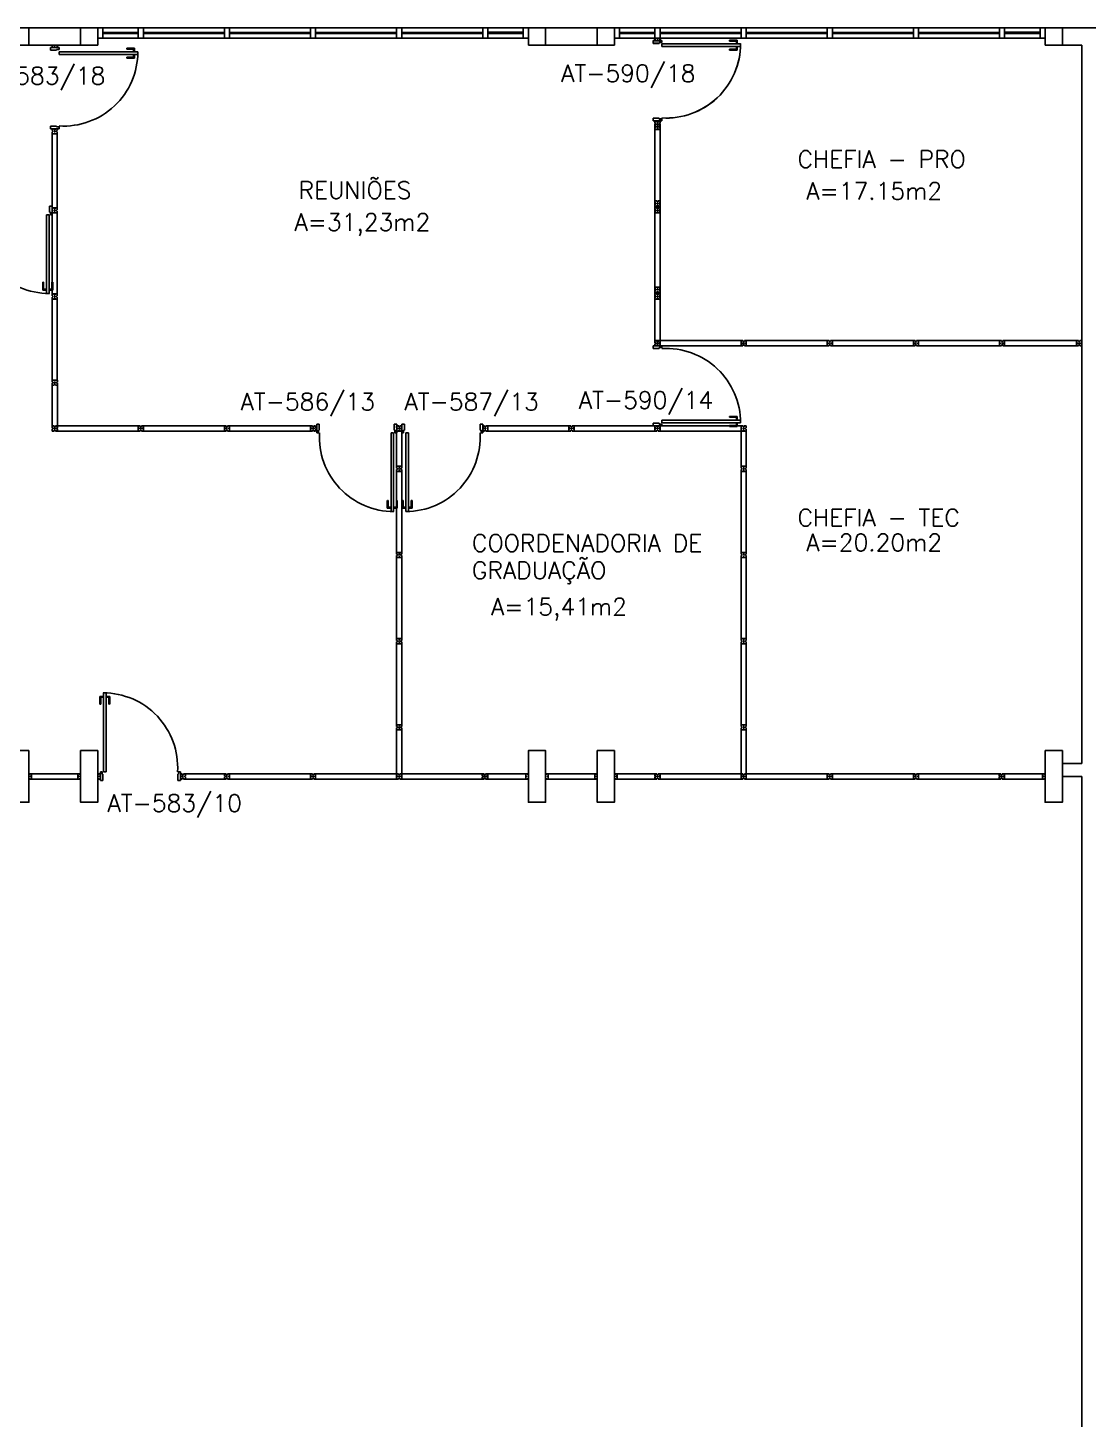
# Model space of a CAD drawing. Extents: x 34 to 586, y 527 to 658.
# Drawn here: x 150.76 to 163.08, y 543.49 to 559.64 of the extents above; entities that cross this region are included whole.
import ezdxf

# ---------------------------------------------------------------- set-up
doc = ezdxf.new("R2010")
doc.units = 0
doc.header["$LTSCALE"] = 0.02
doc.header["$MEASUREMENT"] = 0
doc.layers.get('0').update_dxf_attribs({"linetype": 'CONTINUOUS'})
for name, color, linetype in [('ALV', 2, 'CONTINUOUS'), ('AR-DIV', 2, 'CONTINUOUS'), ('AR-DIV-EST-CRT', 43, 'CONTINUOUS'), ('AR-ESQ-CRT', 2, 'CONTINUOUS'), ('AR-EST-CNC', 3, 'CONTINUOUS'), ('AR-EST-CNC-CRT', 3, 'CONTINUOUS'), ('AR-POR-CRT', 1, 'CONTINUOUS'), ('AR-REV', 2, 'CONTINUOUS'), ('AREA', 2, 'CONTINUOUS'), ('BANCADAS', 2, 'CONTINUOUS'), ('DIV', 2, 'CONTINUOUS'), ('ESQ', 2, 'CONTINUOUS'), ('ESTR', 3, 'CONTINUOUS'), ('TEXTO', 2, 'CONTINUOUS'), ('TEXTO-ENDEREÇO', 2, 'CONTINUOUS')]:
    doc.layers.add(name, color=color, linetype=linetype)
doc.styles.add('UNB-100', font='simplex.shx', dxfattribs={"height": 0.2})
doc.styles.add('UNB-100-1', font='simplex.shx', dxfattribs={"height": 0.2})

# ---------------------------------------------------------------- blocks, each defined once
blk = doc.blocks.new('DIVMT-TTN')
for p, q in [((-0.03, 0.03), (-0.03, 0.006)), ((-0.008, 0.03), (-0.03, 0.03)), ((-0.0185, 0.006), (-0.03, 0.006)), ((-0.0185, -0.006), (-0.0185, 0.006)), ((-0.008, 0.03), (-0.008, 0.02)), ((-0.008, 0.02), (0.008, 0.02)), ((-0.0051, 0), (0.0051, 0)), ((0.0051, 0), (-0.0051, 0)), ((-0.0051, 0), (0.0051, 0)), ((0, -0.0051), (0, 0.0051)), ((0, 0.0051), (0, -0.0051)), ((0.008, 0.03), (0.008, 0.02)), ((0.008, 0.03), (0.03, 0.03)), ((0.0205, 0.006), (0.03, 0.006)), ((0.0205, -0.006), (0.0205, 0.006)), ((0.0205, 0.006), (0.0205, -0.006)), ((0.0205, 0.006), (0.03, 0.006)), ((0.97, 0.03), (0.03, 0.03)), ((0.03, 0.006), (0.03, 0.03)), ((0.03, -0.03), (0.03, 0.03)), ((0.03, -0.005), (0.03, 0.005)), ((0.97, -0.03), (0.97, 0.03)), ((0.97, 0.03), (0.97, 0.009)), ((0.97, 0.009), (0.97, 0.027)), ((0.9795, 0.006), (0.97, 0.006)), ((0.97, -0.005), (0.97, 0.005)), ((0.9795, 0.006), (0.9795, -0.006)), ((1.0051, 0), (0.9949, 0)), ((1, 0.0051), (1, -0.0051)), ((-0.0185, -0.006), (-0.03, -0.006)), ((-0.03, -0.03), (-0.03, -0.006)), ((-0.008, -0.03), (-0.03, -0.03)), ((-0.008, -0.03), (-0.008, -0.02)), ((-0.008, -0.02), (0.008, -0.02)), ((0.008, -0.03), (0.008, -0.02)), ((0.008, -0.03), (0.03, -0.03)), ((0.0205, -0.006), (0.03, -0.006)), ((0.0205, -0.006), (0.03, -0.006)), ((0.03, -0.006), (0.03, -0.03)), ((0.97, -0.03), (0.03, -0.03)), ((0.9795, -0.006), (0.97, -0.006)), ((0.97, -0.009), (0.97, -0.027))]:
    blk.add_line(p, q)
blk = doc.blocks.new('PDV2E-TTN')
at = {"layer": 'DIV', "color": 1}
for p, q in [((0.023, 0.925), (0.063, 0.925)), ((0.023, 0.925), (0.023, 0.835)), ((0.033, 0.835), (0.023, 0.835)), ((0.033, 0.915), (0.063, 0.915)), ((0.033, 0.915), (0.033, 0.835)), ((0.138, 0.925), (0.097, 0.925)), ((0.128, 0.915), (0.097, 0.915)), ((0.128, 0.915), (0.128, 0.835)), ((0.128, 0.835), (0.137, 0.835)), ((0.138, 0.925), (0.138, 0.835))]:
    blk.add_line(p, q, dxfattribs=at)
at = {"layer": 'DIV'}
for p, q in [((0.065, 0.05), (0.065, 0.965)), ((0.095, 0.965), (0.065, 0.965)), ((0.095, 0.05), (0.095, 0.965)), ((0.049, 0.05), (0.029, 0.05)), ((0.029, 0.05), (0.029, 0.035)), ((0.029, 0.035), (0.029, -0.035)), ((0.049, 0.02), (0.049, 0.05)), ((0.049, 0.02), (0.059, 0.02)), ((0.059, -0.05), (0.059, 0.02)), ((0.065, 0.05), (0.095, 0.05)), ((0.928, -0.05), (0.928, 0.02)), ((0.938, 0.02), (0.928, 0.02)), ((0.938, 0.05), (0.958, 0.05)), ((0.938, 0.02), (0.938, 0.05)), ((0.958, 0.05), (0.958, 0.035)), ((0.958, 0.035), (0.958, -0.035)), ((0.029, -0.035), (0.029, -0.05)), ((0.029, -0.05), (0.059, -0.05)), ((0.958, -0.05), (0.928, -0.05)), ((0.958, -0.035), (0.958, -0.05))]:
    blk.add_line(p, q, dxfattribs=at)
at = {"layer": 'DIV', "color": 1}
blk.add_arc((0.062, 0.1), 0.865, 356.6786, 90, dxfattribs=at)
blk = doc.blocks.new('ESQCIR-TTN')
for p, q in [((0, 0), (0, -0.12)), ((0.06, 0), (0, 0)), ((0.06, 0), (0.477, 0)), ((0.06, -0.12), (0.06, 0)), ((0.53, 0), (0.47, 0)), ((0.47, 0), (0.47, -0.12)), ((0.53, 0), (1.472, 0)), ((0.53, -0.12), (0.53, 0)), ((1.53, 0), (1.47, 0)), ((1.47, 0), (1.47, -0.12)), ((1.53, 0), (2.472, 0)), ((1.53, -0.12), (1.53, 0)), ((2.53, 0), (2.47, 0)), ((2.47, 0), (2.47, -0.12)), ((2.53, 0), (3.472, 0)), ((2.53, -0.12), (2.53, 0)), ((3.53, 0), (3.47, 0)), ((3.47, 0), (3.47, -0.12)), ((3.53, 0), (4.472, 0)), ((3.53, -0.12), (3.53, 0)), ((4.53, 0), (4.47, 0)), ((4.47, 0), (4.47, -0.12)), ((4.53, 0), (4.941, 0)), ((4.53, -0.12), (4.53, 0)), ((4.941, 0), (4.941, -0.12)), ((5.001, 0), (4.941, 0)), ((5.001, -0.12), (5.001, 0)), ((0, -0.12), (0.06, -0.12)), ((0.06, -0.054), (0.477, -0.054)), ((0.06, -0.066), (0.477, -0.066)), ((0.06, -0.12), (0.477, -0.12)), ((0.47, -0.12), (0.53, -0.12)), ((0.53, -0.054), (1.472, -0.054)), ((0.53, -0.066), (1.472, -0.066)), ((0.53, -0.12), (1.472, -0.12)), ((1.47, -0.12), (1.53, -0.12)), ((1.53, -0.054), (2.472, -0.054)), ((1.53, -0.066), (2.472, -0.066)), ((1.53, -0.12), (2.472, -0.12)), ((2.47, -0.12), (2.53, -0.12)), ((2.53, -0.054), (3.472, -0.054)), ((2.53, -0.066), (3.472, -0.066)), ((2.53, -0.12), (3.472, -0.12)), ((3.47, -0.12), (3.53, -0.12)), ((3.53, -0.054), (4.472, -0.054)), ((3.53, -0.066), (4.472, -0.066)), ((3.53, -0.12), (4.472, -0.12)), ((4.47, -0.12), (4.53, -0.12)), ((4.53, -0.05), (4.941, -0.05)), ((4.53, -0.066), (4.941, -0.066)), ((4.53, -0.12), (4.941, -0.12)), ((4.941, -0.12), (5.001, -0.12))]:
    blk.add_line(p, q)
blk = doc.blocks.new('PILINT-TTN')
for points in [[(0, -0.197), (0, 0), (0.2, 0), (0.2, -0.2), (0, -0.2)], [(1, 0), (0.8, 0), (0.8, -0.2), (1, -0.2), (1, 0), (1, -0.12)]]:
    blk.add_lwpolyline(points)
for points in [[(0.2, -8.39), (0.2, -8.99), (0, -8.99), (0, -8.39)], [(0.8, -8.39), (0.8, -8.99), (1, -8.99), (1, -8.39)]]:
    blk.add_lwpolyline(points, close=True)
blk = doc.blocks.new('MTT-TTN')
for p, q in [((-0.008, 0.03), (-0.03, 0.03)), ((-0.03, 0.03), (-0.03, 0.006)), ((-0.0185, 0.006), (-0.03, 0.006)), ((-0.0185, -0.006), (-0.0185, 0.006)), ((-0.008, 0.03), (-0.008, 0.02)), ((-0.008, 0.02), (0.008, 0.02)), ((-0.0051, 0), (0.0051, 0)), ((0, -0.0051), (0, 0.0051)), ((0.008, 0.03), (0.03, 0.03)), ((0.008, 0.03), (0.008, 0.02)), ((0.0205, -0.006), (0.0205, 0.006)), ((0.0205, 0.006), (0.03, 0.006)), ((0.03, 0.006), (0.03, 0.03)), ((-0.03, -0.03), (-0.03, -0.006)), ((-0.0185, -0.006), (-0.03, -0.006)), ((-0.008, -0.03), (-0.03, -0.03)), ((-0.008, -0.02), (0.008, -0.02)), ((-0.008, -0.03), (-0.008, -0.02)), ((0.008, -0.03), (0.008, -0.02)), ((0.008, -0.03), (0.03, -0.03)), ((0.0205, -0.006), (0.03, -0.006)), ((0.03, -0.006), (0.03, -0.03))]:
    blk.add_line(p, q)
blk = doc.blocks.new('DIV-TTN')
for p, q in [((-0.0051, 0), (0.0051, 0)), ((0, -0.0051), (0, 0.0051)), ((0.0205, 0.006), (0.03, 0.006)), ((0.0205, -0.006), (0.0205, 0.006)), ((0.03, 0.03), (0.97, 0.03)), ((0.03, 0.03), (0.03, -0.03)), ((0.03, 0.009), (0.03, 0.027)), ((0.03, 0.005), (0.03, -0.005)), ((0.97, 0.03), (0.97, -0.03)), ((0.9795, 0.006), (0.97, 0.006)), ((0.97, 0.005), (0.97, -0.005)), ((0.9795, -0.006), (0.9795, 0.006)), ((1.0051, 0), (0.9949, 0)), ((0.9949, 0), (1.0051, 0)), ((1, -0.0051), (1, 0.0051)), ((0.0205, -0.006), (0.03, -0.006)), ((0.03, -0.03), (0.03, -0.009)), ((0.03, -0.009), (0.03, -0.027)), ((0.03, -0.03), (0.97, -0.03)), ((0.9795, -0.006), (0.97, -0.006))]:
    blk.add_line(p, q)
blk = doc.blocks.new('MTINI-TTN')
for p, q in [((-0.03, 0.008), (-0.03, 0.03)), ((0.03, 0.03), (-0.03, 0.03)), ((-0.03, 0.008), (-0.02, 0.008)), ((-0.009, 0.03), (-0.027, 0.03)), ((-0.02, 0.008), (-0.02, 0)), ((-0.001, 0), (-0.02, 0)), ((-0.006, 0.02), (-0.006, 0.03)), ((-0.006, 0.023), (-0.006, 0.027)), ((-0.006, 0.02), (0.006, 0.02)), ((0.005, 0.03), (-0.005, 0.03)), ((0.005, 0), (-0.005, 0)), ((0.004, 0.02), (-0.004, 0.02)), ((0.02, 0), (-0.001, 0)), ((0, -0.005), (0, 0.005)), ((0.006, 0.02), (0.006, 0.03)), ((0.006, 0.023), (0.006, 0.027)), ((0.009, 0.03), (0.027, 0.03)), ((0.03, 0.008), (0.02, 0.008)), ((0.02, 0), (0.02, 0.008)), ((0.03, 0.008), (0.03, 0.03))]:
    blk.add_line(p, q)
blk = doc.blocks.new('PDV2D-TTN')
at = {"layer": 'DIV'}
for p, q in [((0.03, 0.05), (0.06, 0.05)), ((0.03, 0.035), (0.03, 0.05)), ((0.03, -0.035), (0.03, 0.035)), ((0.06, 0.05), (0.06, -0.02)), ((0.941, 0.05), (0.941, -0.02)), ((0.971, 0.05), (0.941, 0.05)), ((0.971, 0.035), (0.971, 0.05)), ((0.971, -0.035), (0.971, 0.035)), ((0.03, -0.05), (0.03, -0.035)), ((0.05, -0.05), (0.03, -0.05)), ((0.05, -0.02), (0.06, -0.02)), ((0.05, -0.02), (0.05, -0.05)), ((0.079, -0.05), (0.109, -0.05)), ((0.079, -0.05), (0.079, -0.965)), ((0.109, -0.05), (0.109, -0.965)), ((0.951, -0.02), (0.941, -0.02)), ((0.951, -0.02), (0.951, -0.05)), ((0.951, -0.05), (0.971, -0.05)), ((0.971, -0.05), (0.971, -0.035)), ((0.109, -0.965), (0.079, -0.965))]:
    blk.add_line(p, q, dxfattribs=at)
at = {"layer": 'DIV', "color": 1}
for p, q in [((0.036, -0.925), (0.036, -0.835)), ((0.046, -0.835), (0.036, -0.835)), ((0.036, -0.915), (0.079, -0.915)), ((0.036, -0.925), (0.079, -0.925)), ((0.046, -0.915), (0.046, -0.835)), ((0.141, -0.915), (0.109, -0.915)), ((0.151, -0.925), (0.109, -0.925)), ((0.141, -0.915), (0.141, -0.835)), ((0.141, -0.835), (0.151, -0.835)), ((0.151, -0.925), (0.151, -0.835))]:
    blk.add_line(p, q, dxfattribs=at)
blk.add_arc((0.076, -0.1), 0.865, 270.2128, 3.3212, dxfattribs=at)

msp = doc.modelspace()

# ---------------------------------------------------------------- linework, layer by layer
at = {"layer": 'ALV'}
for p, q in [((150.776, 559.643), (151.378, 559.643)), ((156.776, 559.643), (157.378, 559.643)), ((150.776, 559.443), (151.378, 559.443)), ((156.776, 559.443), (157.378, 559.443))]:
    msp.add_line(p, q, dxfattribs=at)
at = {"layer": 'AR-DIV'}
for p, q in [((158.046, 556.612), (158.046, 556.634)), ((158.046, 556.634), (158.07, 556.634)), ((158.046, 556.612), (158.056, 556.612)), ((158.046, 556.596), (158.046, 556.574)), ((158.046, 556.596), (158.056, 556.596)), ((158.106, 556.574), (158.046, 556.574)), ((158.07, 556.574), (158.046, 556.574)), ((158.046, 556.012), (158.046, 556.574)), ((158.056, 556.612), (158.056, 556.596)), ((158.07, 556.623), (158.07, 556.634)), ((158.082, 556.623), (158.07, 556.623)), ((158.07, 556.584), (158.07, 556.574)), ((158.07, 556.584), (158.082, 556.584)), ((158.082, 556.584), (158.07, 556.584)), ((158.07, 556.584), (158.07, 556.574)), ((158.071, 556.604), (158.081, 556.604)), ((158.081, 556.604), (158.071, 556.604)), ((158.081, 556.574), (158.071, 556.574)), ((158.076, 556.61), (158.076, 556.599)), ((158.076, 556.599), (158.076, 556.61)), ((158.076, 556.61), (158.076, 556.599)), ((158.106, 556.634), (158.082, 556.634)), ((158.082, 556.623), (158.082, 556.634)), ((158.082, 556.584), (158.082, 556.574)), ((158.082, 556.584), (158.082, 556.574)), ((158.082, 556.574), (158.106, 556.574)), ((158.096, 556.612), (158.096, 556.596)), ((158.106, 556.612), (158.096, 556.612)), ((158.106, 556.596), (158.096, 556.596)), ((158.106, 556.612), (158.106, 556.634)), ((158.106, 556.596), (158.106, 556.574)), ((158.106, 556.012), (158.106, 556.574)), ((162.071, 555.982), (162.081, 555.982)), ((162.076, 555.987), (162.076, 555.976)), ((162.097, 555.988), (162.106, 555.988)), ((162.097, 555.988), (162.097, 555.976)), ((162.097, 555.976), (162.106, 555.976)), ((162.106, 556.012), (162.106, 555.991)), ((162.106, 555.952), (162.106, 556.012)), ((162.106, 556.012), (162.942, 556.012)), ((162.106, 555.991), (162.106, 556.009)), ((162.106, 555.977), (162.106, 555.987)), ((162.106, 555.973), (162.106, 555.955)), ((162.106, 555.952), (162.942, 555.952)), ((162.942, 555.952), (162.942, 556.012)), ((162.964, 556.012), (162.942, 556.012)), ((162.942, 555.988), (162.942, 556.012)), ((162.952, 555.988), (162.942, 555.988)), ((162.952, 555.988), (162.942, 555.988)), ((162.942, 555.977), (162.942, 555.987)), ((162.952, 555.976), (162.942, 555.976)), ((162.952, 555.976), (162.942, 555.976)), ((162.942, 555.976), (162.942, 555.952)), ((162.964, 555.952), (162.942, 555.952)), ((162.952, 555.988), (162.952, 555.976)), ((162.952, 555.976), (162.952, 555.988)), ((162.964, 556.012), (162.964, 556.002)), ((162.98, 556.002), (162.964, 556.002)), ((162.98, 555.962), (162.964, 555.962)), ((162.964, 555.952), (162.964, 555.962)), ((162.977, 555.982), (162.967, 555.982)), ((162.967, 555.982), (162.977, 555.982)), ((162.977, 555.982), (162.967, 555.982)), ((162.972, 555.987), (162.972, 555.976)), ((162.972, 555.976), (162.972, 555.987)), ((162.98, 556.012), (163.002, 556.012)), ((162.98, 556.012), (162.98, 556.002)), ((162.98, 555.952), (162.98, 555.962)), ((162.98, 555.952), (163.002, 555.952)), ((162.991, 555.976), (162.991, 555.988)), ((162.991, 555.988), (163.002, 555.988)), ((162.991, 555.976), (163.002, 555.976)), ((163.002, 556.012), (163.002, 555.988)), ((163.002, 555.952), (163.002, 555.976)), ((159.046, 555.001), (159.046, 555.023)), ((159.046, 555.023), (159.07, 555.023)), ((159.046, 555.001), (159.056, 555.001)), ((159.046, 554.985), (159.046, 554.963)), ((159.046, 554.985), (159.056, 554.985)), ((159.046, 554.554), (159.046, 554.963)), ((159.046, 554.963), (159.106, 554.963)), ((159.07, 554.963), (159.046, 554.963)), ((159.056, 555.001), (159.056, 554.985)), ((159.07, 555.012), (159.07, 555.023)), ((159.07, 555.012), (159.082, 555.012)), ((159.07, 554.973), (159.07, 554.963)), ((159.082, 554.973), (159.07, 554.973)), ((159.07, 554.973), (159.07, 554.963)), ((159.07, 554.973), (159.082, 554.973)), ((159.081, 554.993), (159.071, 554.993)), ((159.071, 554.993), (159.081, 554.993)), ((159.071, 554.963), (159.081, 554.963)), ((159.076, 554.998), (159.076, 554.988)), ((159.076, 554.988), (159.076, 554.998)), ((159.076, 554.998), (159.076, 554.988)), ((159.106, 555.023), (159.082, 555.023)), ((159.082, 555.012), (159.082, 555.023)), ((159.082, 554.973), (159.082, 554.963)), ((159.082, 554.973), (159.082, 554.963)), ((159.082, 554.963), (159.106, 554.963)), ((159.096, 555.001), (159.096, 554.985)), ((159.106, 555.001), (159.096, 555.001)), ((159.106, 554.985), (159.096, 554.985)), ((159.106, 555.001), (159.106, 555.023)), ((159.106, 554.985), (159.106, 554.963)), ((159.106, 554.554), (159.106, 554.963)), ((159.046, 554.554), (159.106, 554.554)), ((159.067, 554.554), (159.049, 554.554)), ((159.07, 554.545), (159.07, 554.554)), ((159.082, 554.545), (159.07, 554.545)), ((159.071, 554.554), (159.081, 554.554)), ((159.081, 554.524), (159.071, 554.524)), ((159.076, 554.519), (159.076, 554.529)), ((159.082, 554.545), (159.082, 554.554)), ((159.106, 554.554), (159.085, 554.554)), ((159.085, 554.554), (159.103, 554.554)), ((159.046, 551.532), (159.046, 551.554)), ((159.046, 551.554), (159.07, 551.554)), ((159.07, 551.543), (159.07, 551.554)), ((159.07, 551.543), (159.082, 551.543)), ((159.106, 551.554), (159.082, 551.554)), ((159.082, 551.543), (159.082, 551.554)), ((159.106, 551.532), (159.106, 551.554)), ((159.046, 551.532), (159.056, 551.532)), ((159.046, 551.516), (159.046, 551.494)), ((159.046, 551.516), (159.056, 551.516)), ((159.046, 550.983), (159.046, 551.494)), ((159.046, 551.494), (159.106, 551.494)), ((159.07, 551.494), (159.046, 551.494)), ((159.056, 551.532), (159.056, 551.516)), ((159.07, 551.504), (159.07, 551.494)), ((159.082, 551.504), (159.07, 551.504)), ((159.07, 551.504), (159.07, 551.494)), ((159.07, 551.504), (159.082, 551.504)), ((159.081, 551.524), (159.071, 551.524)), ((159.071, 551.524), (159.081, 551.524)), ((159.071, 551.494), (159.081, 551.494)), ((159.076, 551.529), (159.076, 551.519)), ((159.076, 551.519), (159.076, 551.529)), ((159.076, 551.529), (159.076, 551.519)), ((159.082, 551.504), (159.082, 551.494)), ((159.082, 551.504), (159.082, 551.494)), ((159.082, 551.494), (159.106, 551.494)), ((159.096, 551.532), (159.096, 551.516)), ((159.106, 551.532), (159.096, 551.532)), ((159.106, 551.516), (159.096, 551.516)), ((159.106, 551.516), (159.106, 551.494)), ((159.106, 550.983), (159.106, 551.494)), ((157.571, 550.953), (157.581, 550.953)), ((157.576, 550.954), (157.576, 550.973)), ((157.584, 550.973), (157.576, 550.973)), ((157.576, 550.948), (157.576, 550.958)), ((157.576, 550.933), (157.576, 550.954)), ((157.576, 550.933), (157.584, 550.933)), ((157.584, 550.983), (157.584, 550.973)), ((157.584, 550.983), (157.606, 550.983)), ((157.584, 550.923), (157.584, 550.933)), ((157.584, 550.923), (157.606, 550.923)), ((157.597, 550.959), (157.597, 550.947)), ((157.597, 550.959), (157.606, 550.959)), ((157.597, 550.949), (157.597, 550.957)), ((157.597, 550.947), (157.606, 550.947)), ((157.599, 550.959), (157.603, 550.959)), ((157.599, 550.947), (157.603, 550.947)), ((157.606, 550.923), (157.606, 550.983)), ((158.047, 550.983), (157.606, 550.983)), ((157.606, 550.962), (157.606, 550.98)), ((157.606, 550.948), (157.606, 550.958)), ((157.606, 550.944), (157.606, 550.926)), ((158.047, 550.923), (157.606, 550.923)), ((158.047, 550.983), (158.047, 550.962)), ((158.047, 550.923), (158.047, 550.983)), ((158.047, 550.962), (158.047, 550.98)), ((158.057, 550.959), (158.047, 550.959)), ((158.047, 550.948), (158.047, 550.958)), ((158.057, 550.947), (158.047, 550.947)), ((158.047, 550.944), (158.047, 550.926)), ((158.057, 550.959), (158.057, 550.947)), ((158.068, 550.953), (158.085, 550.953)), ((158.076, 550.959), (158.076, 550.947)), ((162.084, 550.953), (162.067, 550.953)), ((162.076, 550.947), (162.076, 550.959)), ((162.095, 550.959), (162.105, 550.959)), ((162.095, 550.947), (162.095, 550.959)), ((162.095, 550.947), (162.105, 550.947)), ((162.105, 550.983), (162.105, 550.923)), ((162.105, 550.983), (162.546, 550.983)), ((162.105, 550.962), (162.105, 550.98)), ((162.105, 550.958), (162.105, 550.948)), ((162.105, 550.923), (162.105, 550.944)), ((162.105, 550.944), (162.105, 550.926)), ((162.105, 550.923), (162.546, 550.923)), ((162.568, 550.983), (162.546, 550.983)), ((162.546, 550.983), (162.546, 550.923)), ((162.546, 550.962), (162.546, 550.98)), ((162.556, 550.959), (162.546, 550.959)), ((162.546, 550.958), (162.546, 550.948)), ((162.556, 550.947), (162.546, 550.947)), ((162.546, 550.944), (162.546, 550.926)), ((162.568, 550.923), (162.546, 550.923)), ((162.554, 550.959), (162.549, 550.959)), ((162.554, 550.947), (162.549, 550.947)), ((162.556, 550.947), (162.556, 550.959)), ((162.556, 550.957), (162.556, 550.949)), ((162.568, 550.983), (162.568, 550.973)), ((162.576, 550.973), (162.568, 550.973)), ((162.568, 550.923), (162.568, 550.933)), ((162.568, 550.933), (162.576, 550.933)), ((162.581, 550.953), (162.571, 550.953)), ((162.576, 550.973), (162.576, 550.952)), ((162.576, 550.958), (162.576, 550.948)), ((162.576, 550.952), (162.576, 550.933))]:
    msp.add_line(p, q, dxfattribs=at)
at = {"layer": 'AR-DIV-EST-CRT'}
for p, q in [((158.046, 559.515), (158.056, 559.515)), ((158.046, 559.515), (158.046, 559.493)), ((158.046, 559.493), (158.106, 559.493)), ((158.067, 559.493), (158.049, 559.493)), ((158.056, 559.523), (158.077, 559.523)), ((158.056, 559.523), (158.056, 559.515)), ((158.082, 559.503), (158.07, 559.503)), ((158.07, 559.503), (158.07, 559.493)), ((158.07, 559.501), (158.07, 559.496)), ((158.071, 559.523), (158.081, 559.523)), ((158.071, 559.493), (158.081, 559.493)), ((158.072, 559.503), (158.08, 559.503)), ((158.076, 559.528), (158.076, 559.518)), ((158.077, 559.523), (158.096, 559.523)), ((158.082, 559.503), (158.082, 559.493)), ((158.082, 559.501), (158.082, 559.496)), ((158.085, 559.493), (158.103, 559.493)), ((158.096, 559.515), (158.096, 559.523)), ((158.106, 559.515), (158.096, 559.515)), ((158.106, 559.515), (158.106, 559.493))]:
    msp.add_line(p, q, dxfattribs=at)
at = {"layer": 'AR-EST-CNC'}
for points in [[(156.576, 559.443), (156.776, 559.443), (156.776, 559.643), (156.576, 559.643)], [(157.376, 559.443), (157.576, 559.443), (157.576, 559.643), (157.376, 559.643)], [(162.576, 559.443), (162.776, 559.443), (162.776, 559.643), (162.576, 559.643)], [(162.576, 559.443), (162.776, 559.443), (162.776, 559.643), (162.576, 559.643)], [(156.576, 551.253), (156.776, 551.253), (156.776, 550.653), (156.576, 550.653)], [(157.376, 551.253), (157.576, 551.253), (157.576, 550.653), (157.376, 550.653)], [(162.576, 551.253), (162.776, 551.253), (162.776, 550.653), (162.576, 550.653)], [(162.576, 551.253), (162.776, 551.253), (162.776, 550.653), (162.576, 550.653)]]:
    msp.add_lwpolyline(points, close=True, dxfattribs=at)
at = {"layer": 'AR-EST-CNC-CRT'}
msp.add_lwpolyline([(162.576, 551.253), (162.776, 551.253), (162.776, 550.653), (162.576, 550.653)], close=True, dxfattribs=at)
at = {"layer": 'AR-REV'}
for p, q in [((162.776, 559.643), (163.378, 559.643)), ((162.776, 559.643), (163.378, 559.643)), ((162.776, 559.443), (163.001, 559.443)), ((163.001, 559.443), (163.001, 551.103)), ((162.776, 551.103), (163.001, 551.103)), ((162.776, 550.953), (163.001, 550.953)), ((163.001, 550.953), (163.001, 541.453))]:
    msp.add_line(p, q, dxfattribs=at)
at = {"layer": 'BANCADAS'}
for p, q in [((151.047, 555.494), (151.047, 555.023)), ((151.107, 555.023), (151.107, 555.494))]:
    msp.add_line(p, q, dxfattribs=at)
at = {"layer": 'DIV'}
for p, q in [((151.046, 558.45), (151.046, 558.472)), ((151.046, 558.472), (151.07, 558.472)), ((151.046, 558.45), (151.056, 558.45)), ((151.046, 558.434), (151.046, 558.412)), ((151.046, 558.434), (151.056, 558.434)), ((151.046, 557.554), (151.046, 558.412)), ((151.07, 558.412), (151.046, 558.412)), ((151.046, 558.412), (151.106, 558.412)), ((151.056, 558.45), (151.056, 558.434)), ((151.07, 558.46), (151.07, 558.472)), ((151.07, 558.46), (151.082, 558.46)), ((151.07, 558.421), (151.082, 558.421)), ((151.07, 558.421), (151.07, 558.412)), ((151.082, 558.421), (151.07, 558.421)), ((151.07, 558.421), (151.07, 558.412)), ((151.071, 558.442), (151.081, 558.442)), ((151.081, 558.442), (151.071, 558.442)), ((151.071, 558.412), (151.081, 558.412)), ((151.076, 558.447), (151.076, 558.437)), ((151.076, 558.437), (151.076, 558.447)), ((151.076, 558.447), (151.076, 558.437)), ((151.082, 558.46), (151.082, 558.472)), ((151.106, 558.472), (151.082, 558.472)), ((151.082, 558.421), (151.082, 558.412)), ((151.082, 558.421), (151.082, 558.412)), ((151.082, 558.412), (151.106, 558.412)), ((151.106, 558.45), (151.096, 558.45)), ((151.096, 558.45), (151.096, 558.434)), ((151.106, 558.434), (151.096, 558.434)), ((151.106, 558.45), (151.106, 558.472)), ((151.106, 558.434), (151.106, 558.412)), ((151.106, 557.554), (151.106, 558.412)), ((151.046, 557.554), (151.106, 557.554)), ((151.067, 557.554), (151.049, 557.554)), ((151.07, 557.545), (151.07, 557.554)), ((151.082, 557.545), (151.07, 557.545)), ((151.071, 557.554), (151.081, 557.554)), ((151.081, 557.524), (151.071, 557.524)), ((151.076, 557.519), (151.076, 557.529)), ((151.082, 557.545), (151.082, 557.554)), ((151.085, 557.554), (151.103, 557.554)), ((151.106, 557.554), (151.085, 557.554)), ((158.046, 556.554), (158.07, 556.554)), ((158.046, 556.532), (158.046, 556.554)), ((158.07, 556.543), (158.07, 556.554)), ((158.082, 556.543), (158.082, 556.554)), ((158.106, 556.554), (158.082, 556.554)), ((158.106, 556.532), (158.106, 556.554)), ((158.046, 556.532), (158.056, 556.532)), ((158.046, 556.516), (158.056, 556.516)), ((158.046, 556.516), (158.046, 556.494)), ((158.046, 556.012), (158.046, 556.494)), ((158.07, 556.494), (158.046, 556.494)), ((158.106, 556.494), (158.046, 556.494)), ((158.056, 556.532), (158.056, 556.516)), ((158.082, 556.543), (158.07, 556.543)), ((158.07, 556.504), (158.07, 556.494)), ((158.082, 556.504), (158.07, 556.504)), ((158.07, 556.504), (158.082, 556.504)), ((158.07, 556.504), (158.07, 556.494)), ((158.081, 556.524), (158.071, 556.524)), ((158.071, 556.524), (158.081, 556.524)), ((158.081, 556.494), (158.071, 556.494)), ((158.076, 556.529), (158.076, 556.519)), ((158.076, 556.519), (158.076, 556.529)), ((158.076, 556.529), (158.076, 556.519)), ((158.082, 556.504), (158.082, 556.494)), ((158.082, 556.504), (158.082, 556.494)), ((158.082, 556.494), (158.106, 556.494)), ((158.106, 556.532), (158.096, 556.532)), ((158.096, 556.532), (158.096, 556.516)), ((158.106, 556.516), (158.096, 556.516)), ((158.106, 556.516), (158.106, 556.494)), ((158.106, 556.012), (158.106, 556.494)), ((158.046, 556.012), (158.07, 556.012)), ((158.046, 555.99), (158.046, 556.012)), ((158.106, 556.012), (158.046, 556.012)), ((158.046, 556.012), (158.067, 556.012)), ((158.046, 555.99), (158.056, 555.99)), ((158.046, 555.974), (158.056, 555.974)), ((158.046, 555.974), (158.046, 555.952)), ((158.07, 555.952), (158.046, 555.952)), ((158.106, 555.952), (158.046, 555.952)), ((158.067, 556.012), (158.049, 556.012)), ((158.056, 555.99), (158.056, 555.974)), ((158.07, 556), (158.07, 556.012)), ((158.07, 556.002), (158.07, 556.012)), ((158.07, 556.002), (158.082, 556.002)), ((158.082, 556), (158.07, 556)), ((158.07, 555.961), (158.07, 555.952)), ((158.082, 555.961), (158.07, 555.961)), ((158.07, 555.961), (158.082, 555.961)), ((158.07, 555.961), (158.07, 555.952)), ((158.081, 556.012), (158.071, 556.012)), ((158.081, 555.982), (158.071, 555.982)), ((158.071, 555.982), (158.081, 555.982)), ((158.071, 555.982), (158.081, 555.982)), ((158.081, 555.952), (158.071, 555.952)), ((158.076, 555.987), (158.076, 555.976)), ((158.076, 555.976), (158.076, 555.987)), ((158.076, 555.987), (158.076, 555.976)), ((158.076, 555.976), (158.076, 555.987)), ((158.082, 556), (158.082, 556.012)), ((158.106, 556.012), (158.082, 556.012)), ((158.082, 556.002), (158.082, 556.012)), ((158.082, 555.961), (158.082, 555.952)), ((158.082, 555.961), (158.082, 555.952)), ((158.082, 555.952), (158.106, 555.952)), ((158.085, 556.012), (158.103, 556.012)), ((158.106, 555.99), (158.096, 555.99)), ((158.096, 555.99), (158.096, 555.974)), ((158.106, 555.974), (158.096, 555.974)), ((158.106, 555.99), (158.106, 556.012)), ((158.106, 555.974), (158.106, 555.952)), ((151.047, 555.554), (151.107, 555.554)), ((151.068, 555.554), (151.05, 555.554)), ((151.071, 555.545), (151.071, 555.554)), ((151.083, 555.545), (151.071, 555.545)), ((151.072, 555.554), (151.082, 555.554)), ((151.082, 555.524), (151.072, 555.524)), ((151.077, 555.519), (151.077, 555.529)), ((151.083, 555.545), (151.083, 555.554)), ((151.086, 555.554), (151.104, 555.554)), ((151.107, 555.554), (151.086, 555.554)), ((155.046, 555.001), (155.046, 555.023)), ((155.046, 555.023), (155.07, 555.023)), ((155.046, 555.001), (155.056, 555.001)), ((155.046, 554.985), (155.056, 554.985)), ((155.046, 554.985), (155.046, 554.963)), ((155.046, 554.554), (155.046, 554.963)), ((155.07, 554.963), (155.046, 554.963)), ((155.046, 554.963), (155.106, 554.963)), ((155.056, 555.001), (155.056, 554.985)), ((155.07, 555.012), (155.07, 555.023)), ((155.07, 555.012), (155.082, 555.012)), ((155.07, 554.973), (155.082, 554.973)), ((155.07, 554.973), (155.07, 554.963)), ((155.082, 554.973), (155.07, 554.973)), ((155.07, 554.973), (155.07, 554.963)), ((155.071, 554.993), (155.081, 554.993)), ((155.081, 554.993), (155.071, 554.993)), ((155.071, 554.963), (155.081, 554.963)), ((155.076, 554.998), (155.076, 554.988)), ((155.076, 554.988), (155.076, 554.998)), ((155.076, 554.998), (155.076, 554.988)), ((155.082, 555.012), (155.082, 555.023)), ((155.106, 555.023), (155.082, 555.023)), ((155.082, 554.973), (155.082, 554.963)), ((155.082, 554.973), (155.082, 554.963)), ((155.082, 554.963), (155.106, 554.963)), ((155.106, 555.001), (155.096, 555.001)), ((155.096, 555.001), (155.096, 554.985)), ((155.106, 554.985), (155.096, 554.985)), ((155.106, 555.001), (155.106, 555.023)), ((155.106, 554.985), (155.106, 554.963)), ((155.106, 554.554), (155.106, 554.963)), ((158.106, 555.023), (158.046, 555.023)), ((158.046, 555.023), (158.067, 555.023)), ((158.067, 555.023), (158.049, 555.023)), ((158.07, 555.014), (158.07, 555.023)), ((158.07, 555.014), (158.082, 555.014)), ((158.081, 555.023), (158.071, 555.023)), ((158.071, 554.993), (158.081, 554.993)), ((158.076, 554.988), (158.076, 554.998)), ((158.082, 555.014), (158.082, 555.023)), ((158.085, 555.023), (158.103, 555.023)), ((159.046, 555.023), (159.07, 555.023)), ((159.046, 555.001), (159.046, 555.023)), ((159.046, 555.001), (159.056, 555.001)), ((159.046, 554.985), (159.056, 554.985)), ((159.046, 554.985), (159.046, 554.963)), ((159.07, 554.963), (159.046, 554.963)), ((159.046, 554.963), (159.106, 554.963)), ((159.046, 554.554), (159.046, 554.963)), ((159.056, 555.001), (159.056, 554.985)), ((159.07, 555.012), (159.07, 555.023)), ((159.07, 555.012), (159.082, 555.012)), ((159.07, 554.973), (159.082, 554.973)), ((159.07, 554.973), (159.07, 554.963)), ((159.082, 554.973), (159.07, 554.973)), ((159.07, 554.973), (159.07, 554.963)), ((159.071, 554.993), (159.081, 554.993)), ((159.081, 554.993), (159.071, 554.993)), ((159.071, 554.963), (159.081, 554.963)), ((159.076, 554.998), (159.076, 554.988)), ((159.076, 554.988), (159.076, 554.998)), ((159.076, 554.998), (159.076, 554.988)), ((159.082, 555.012), (159.082, 555.023)), ((159.106, 555.023), (159.082, 555.023)), ((159.082, 554.973), (159.082, 554.963)), ((159.082, 554.973), (159.082, 554.963)), ((159.082, 554.963), (159.106, 554.963)), ((159.106, 555.001), (159.096, 555.001)), ((159.096, 555.001), (159.096, 554.985)), ((159.106, 554.985), (159.096, 554.985)), ((159.106, 555.001), (159.106, 555.023)), ((159.106, 554.985), (159.106, 554.963)), ((159.106, 554.554), (159.106, 554.963)), ((155.046, 554.554), (155.106, 554.554)), ((155.067, 554.554), (155.049, 554.554)), ((155.07, 554.545), (155.07, 554.554)), ((155.082, 554.545), (155.07, 554.545)), ((155.071, 554.554), (155.081, 554.554)), ((155.081, 554.524), (155.071, 554.524)), ((155.076, 554.519), (155.076, 554.529)), ((155.082, 554.545), (155.082, 554.554)), ((155.085, 554.554), (155.103, 554.554)), ((155.106, 554.554), (155.085, 554.554)), ((159.046, 554.554), (159.106, 554.554)), ((159.067, 554.554), (159.049, 554.554)), ((159.07, 554.545), (159.07, 554.554)), ((159.082, 554.545), (159.07, 554.545)), ((159.071, 554.554), (159.081, 554.554)), ((159.081, 554.524), (159.071, 554.524)), ((159.076, 554.519), (159.076, 554.529)), ((159.082, 554.545), (159.082, 554.554)), ((159.085, 554.554), (159.103, 554.554)), ((159.106, 554.554), (159.085, 554.554)), ((155.046, 551.532), (155.046, 551.554)), ((155.046, 551.554), (155.07, 551.554)), ((155.07, 551.543), (155.07, 551.554)), ((155.07, 551.543), (155.082, 551.543)), ((155.082, 551.543), (155.082, 551.554)), ((155.106, 551.554), (155.082, 551.554)), ((155.106, 551.532), (155.106, 551.554)), ((159.046, 551.554), (159.07, 551.554)), ((159.046, 551.532), (159.046, 551.554)), ((159.07, 551.543), (159.07, 551.554)), ((159.07, 551.543), (159.082, 551.543)), ((159.082, 551.543), (159.082, 551.554)), ((159.106, 551.554), (159.082, 551.554)), ((159.106, 551.532), (159.106, 551.554)), ((155.046, 551.532), (155.056, 551.532)), ((155.046, 551.516), (155.056, 551.516)), ((155.046, 551.516), (155.046, 551.494)), ((155.07, 551.494), (155.046, 551.494)), ((155.046, 551.494), (155.106, 551.494)), ((155.046, 550.983), (155.046, 551.494)), ((155.056, 551.532), (155.056, 551.516)), ((155.07, 551.504), (155.082, 551.504)), ((155.07, 551.504), (155.07, 551.494)), ((155.082, 551.504), (155.07, 551.504)), ((155.07, 551.504), (155.07, 551.494)), ((155.071, 551.524), (155.081, 551.524)), ((155.081, 551.524), (155.071, 551.524)), ((155.071, 551.494), (155.081, 551.494)), ((155.076, 551.529), (155.076, 551.519)), ((155.076, 551.519), (155.076, 551.529)), ((155.076, 551.529), (155.076, 551.519)), ((155.082, 551.504), (155.082, 551.494)), ((155.082, 551.504), (155.082, 551.494)), ((155.082, 551.494), (155.106, 551.494)), ((155.106, 551.532), (155.096, 551.532)), ((155.096, 551.532), (155.096, 551.516)), ((155.106, 551.516), (155.096, 551.516)), ((155.106, 551.516), (155.106, 551.494)), ((155.106, 550.983), (155.106, 551.494)), ((159.046, 551.532), (159.056, 551.532)), ((159.046, 551.516), (159.056, 551.516)), ((159.046, 551.516), (159.046, 551.494)), ((159.07, 551.494), (159.046, 551.494)), ((159.046, 551.494), (159.106, 551.494)), ((159.046, 550.983), (159.046, 551.494)), ((159.056, 551.532), (159.056, 551.516)), ((159.07, 551.504), (159.082, 551.504)), ((159.07, 551.504), (159.07, 551.494)), ((159.082, 551.504), (159.07, 551.504)), ((159.07, 551.504), (159.07, 551.494)), ((159.071, 551.524), (159.081, 551.524)), ((159.081, 551.524), (159.071, 551.524)), ((159.071, 551.494), (159.081, 551.494)), ((159.076, 551.529), (159.076, 551.519)), ((159.076, 551.519), (159.076, 551.529)), ((159.076, 551.529), (159.076, 551.519)), ((159.082, 551.504), (159.082, 551.494)), ((159.082, 551.504), (159.082, 551.494)), ((159.082, 551.494), (159.106, 551.494)), ((159.106, 551.532), (159.096, 551.532)), ((159.096, 551.532), (159.096, 551.516)), ((159.106, 551.516), (159.096, 551.516)), ((159.106, 551.516), (159.106, 551.494)), ((159.106, 550.983), (159.106, 551.494)), ((150.771, 550.953), (150.781, 550.953)), ((150.784, 550.973), (150.776, 550.973)), ((150.776, 550.954), (150.776, 550.973)), ((150.776, 550.948), (150.776, 550.958)), ((150.776, 550.933), (150.776, 550.954)), ((150.776, 550.933), (150.784, 550.933)), ((150.784, 550.983), (150.806, 550.983)), ((150.784, 550.983), (150.784, 550.973)), ((150.784, 550.923), (150.784, 550.933)), ((150.784, 550.923), (150.806, 550.923)), ((150.797, 550.959), (150.806, 550.959)), ((150.797, 550.959), (150.797, 550.947)), ((150.797, 550.949), (150.797, 550.957)), ((150.797, 550.947), (150.806, 550.947)), ((150.799, 550.959), (150.803, 550.959)), ((150.799, 550.947), (150.803, 550.947)), ((150.806, 550.923), (150.806, 550.983)), ((151.346, 550.983), (150.806, 550.983)), ((150.806, 550.962), (150.806, 550.98)), ((150.806, 550.948), (150.806, 550.958)), ((150.806, 550.944), (150.806, 550.926)), ((151.346, 550.923), (150.806, 550.923)), ((151.368, 550.983), (151.346, 550.983)), ((151.346, 550.923), (151.346, 550.983)), ((151.346, 550.962), (151.346, 550.98)), ((151.356, 550.959), (151.346, 550.959)), ((151.346, 550.948), (151.346, 550.958)), ((151.356, 550.947), (151.346, 550.947)), ((151.346, 550.944), (151.346, 550.926)), ((151.368, 550.923), (151.346, 550.923)), ((151.354, 550.959), (151.349, 550.959)), ((151.354, 550.947), (151.349, 550.947)), ((151.356, 550.959), (151.356, 550.947)), ((151.356, 550.949), (151.356, 550.957)), ((151.368, 550.983), (151.368, 550.973)), ((151.368, 550.973), (151.376, 550.973)), ((151.368, 550.923), (151.368, 550.933)), ((151.376, 550.933), (151.368, 550.933)), ((151.381, 550.953), (151.371, 550.953)), ((151.376, 550.954), (151.376, 550.973)), ((151.376, 550.948), (151.376, 550.958)), ((151.376, 550.933), (151.376, 550.954)), ((151.571, 550.953), (151.581, 550.953)), ((151.584, 550.973), (151.576, 550.973)), ((151.576, 550.954), (151.576, 550.973)), ((151.576, 550.948), (151.576, 550.958)), ((151.576, 550.933), (151.576, 550.954)), ((151.576, 550.933), (151.584, 550.933)), ((151.584, 550.983), (151.606, 550.983)), ((151.584, 550.983), (151.584, 550.973)), ((151.584, 550.923), (151.584, 550.933)), ((151.584, 550.923), (151.606, 550.923)), ((151.597, 550.959), (151.606, 550.959)), ((151.597, 550.959), (151.597, 550.947)), ((151.597, 550.949), (151.597, 550.957)), ((151.597, 550.947), (151.606, 550.947)), ((151.599, 550.959), (151.603, 550.959)), ((151.599, 550.947), (151.603, 550.947)), ((151.606, 550.923), (151.606, 550.983)), ((151.606, 550.962), (151.606, 550.98)), ((151.606, 550.948), (151.606, 550.958)), ((151.606, 550.944), (151.606, 550.926)), ((153.046, 550.983), (152.587, 550.983)), ((153.046, 550.923), (152.587, 550.923)), ((156.084, 550.953), (156.067, 550.953)), ((156.076, 550.947), (156.076, 550.959)), ((156.095, 550.947), (156.095, 550.959)), ((156.095, 550.959), (156.105, 550.959)), ((156.095, 550.947), (156.105, 550.947)), ((156.105, 550.983), (156.105, 550.923)), ((156.105, 550.983), (156.546, 550.983)), ((156.105, 550.962), (156.105, 550.98)), ((156.105, 550.958), (156.105, 550.948)), ((156.105, 550.944), (156.105, 550.926)), ((156.105, 550.923), (156.105, 550.944)), ((156.105, 550.923), (156.546, 550.923)), ((156.546, 550.983), (156.546, 550.923)), ((156.568, 550.983), (156.546, 550.983)), ((156.546, 550.962), (156.546, 550.98)), ((156.556, 550.959), (156.546, 550.959)), ((156.546, 550.958), (156.546, 550.948)), ((156.556, 550.947), (156.546, 550.947)), ((156.546, 550.944), (156.546, 550.926)), ((156.568, 550.923), (156.546, 550.923)), ((156.554, 550.959), (156.549, 550.959)), ((156.554, 550.947), (156.549, 550.947)), ((156.556, 550.947), (156.556, 550.959)), ((156.556, 550.957), (156.556, 550.949)), ((156.568, 550.983), (156.568, 550.973)), ((156.576, 550.973), (156.568, 550.973)), ((156.568, 550.933), (156.576, 550.933)), ((156.568, 550.923), (156.568, 550.933)), ((156.581, 550.953), (156.571, 550.953)), ((156.576, 550.973), (156.576, 550.952)), ((156.576, 550.958), (156.576, 550.948)), ((156.576, 550.952), (156.576, 550.933)), ((156.771, 550.953), (156.781, 550.953)), ((156.784, 550.973), (156.776, 550.973)), ((156.776, 550.954), (156.776, 550.973)), ((156.776, 550.948), (156.776, 550.958)), ((156.776, 550.933), (156.776, 550.954)), ((156.776, 550.933), (156.784, 550.933)), ((156.784, 550.983), (156.806, 550.983)), ((156.784, 550.983), (156.784, 550.973)), ((156.784, 550.923), (156.784, 550.933)), ((156.784, 550.923), (156.806, 550.923)), ((156.797, 550.959), (156.806, 550.959)), ((156.797, 550.959), (156.797, 550.947)), ((156.797, 550.949), (156.797, 550.957)), ((156.797, 550.947), (156.806, 550.947)), ((156.799, 550.959), (156.803, 550.959)), ((156.799, 550.947), (156.803, 550.947)), ((156.806, 550.923), (156.806, 550.983)), ((157.346, 550.983), (156.806, 550.983)), ((156.806, 550.962), (156.806, 550.98)), ((156.806, 550.948), (156.806, 550.958)), ((156.806, 550.944), (156.806, 550.926)), ((157.346, 550.923), (156.806, 550.923)), ((157.368, 550.983), (157.346, 550.983)), ((157.346, 550.923), (157.346, 550.983)), ((157.346, 550.962), (157.346, 550.98)), ((157.356, 550.959), (157.346, 550.959)), ((157.346, 550.948), (157.346, 550.958)), ((157.356, 550.947), (157.346, 550.947)), ((157.346, 550.944), (157.346, 550.926)), ((157.368, 550.923), (157.346, 550.923)), ((157.354, 550.959), (157.349, 550.959)), ((157.354, 550.947), (157.349, 550.947)), ((157.356, 550.959), (157.356, 550.947)), ((157.356, 550.949), (157.356, 550.957)), ((157.368, 550.983), (157.368, 550.973)), ((157.368, 550.973), (157.376, 550.973)), ((157.368, 550.923), (157.368, 550.933)), ((157.376, 550.933), (157.368, 550.933)), ((157.381, 550.953), (157.371, 550.953)), ((157.376, 550.954), (157.376, 550.973)), ((157.376, 550.948), (157.376, 550.958)), ((157.376, 550.933), (157.376, 550.954)), ((157.571, 550.953), (157.581, 550.953)), ((157.584, 550.973), (157.576, 550.973)), ((157.576, 550.954), (157.576, 550.973)), ((157.576, 550.948), (157.576, 550.958)), ((157.576, 550.933), (157.576, 550.954)), ((157.576, 550.933), (157.584, 550.933)), ((157.584, 550.983), (157.606, 550.983)), ((157.584, 550.983), (157.584, 550.973)), ((157.584, 550.923), (157.584, 550.933)), ((157.584, 550.923), (157.606, 550.923)), ((157.597, 550.959), (157.606, 550.959)), ((157.597, 550.959), (157.597, 550.947)), ((157.597, 550.949), (157.597, 550.957)), ((157.597, 550.947), (157.606, 550.947)), ((157.599, 550.959), (157.603, 550.959)), ((157.599, 550.947), (157.603, 550.947)), ((158.047, 550.983), (157.606, 550.983)), ((157.606, 550.923), (157.606, 550.983)), ((157.606, 550.962), (157.606, 550.98)), ((157.606, 550.948), (157.606, 550.958)), ((157.606, 550.944), (157.606, 550.926)), ((158.047, 550.923), (157.606, 550.923)), ((158.047, 550.923), (158.047, 550.983)), ((158.047, 550.983), (158.047, 550.962)), ((158.047, 550.962), (158.047, 550.98)), ((158.057, 550.959), (158.047, 550.959)), ((158.047, 550.948), (158.047, 550.958)), ((158.057, 550.947), (158.047, 550.947)), ((158.047, 550.944), (158.047, 550.926)), ((158.057, 550.959), (158.057, 550.947)), ((158.068, 550.953), (158.085, 550.953)), ((158.076, 550.959), (158.076, 550.947))]:
    msp.add_line(p, q, dxfattribs=at)

# ---------------------------------------------------------------- block references
at = {"layer": 'AR-DIV', "xscale": -1}
for p, rotation in [((158.076, 558.494), 89.99999996022684), ((158.076, 557.604), 89.99999996022684), ((162.076, 555.982), 359.9999999602301)]:
    msp.add_blockref('DIVMT-TTN', p, dxfattribs=dict(at, rotation=rotation))
at = {"layer": 'AR-DIV'}
for name, p, rotation in [('DIVMT-TTN', (158.076, 555.982), 359.9999999602301), ('DIVMT-TTN', (159.076, 555.982), 359.9999999602301), ('DIVMT-TTN', (160.076, 555.982), 359.9999999602301), ('MTT-TTN', (161.076, 555.982), 359.9999999602301), ('DIVMT-TTN', (157.076, 554.993), 359.9999999602301), ('DIVMT-TTN', (158.076, 554.993), 359.9999999602301), ('DIVMT-TTN', (159.076, 554.524), 269.9999999602269), ('DIVMT-TTN', (159.076, 553.524), 269.9999999602269), ('DIVMT-TTN', (159.076, 552.524), 269.9999999602269), ('DIVMT-TTN', (158.076, 550.953), 359.9999999602301), ('DIVMT-TTN', (159.076, 550.953), 359.9999999602301), ('DIVMT-TTN', (160.076, 550.953), 359.9999999602301), ('DIVMT-TTN', (161.076, 550.953), 359.9999999602301), ('MTT-TTN', (162.071, 550.953), 359.9999999602269)]:
    msp.add_blockref(name, p, dxfattribs=dict(at, rotation=rotation))
at = {"layer": 'AR-ESQ-CRT', "rotation": 359.9999999999935}
msp.add_blockref('ESQCIR-TTN', (157.576, 559.643), dxfattribs=at)
at = {"layer": 'AR-POR-CRT', "rotation": 269.9999999602269}
msp.add_blockref('PDV2E-TTN', (158.076, 559.522), dxfattribs=at)
at = {"layer": 'AR-POR-CRT', "xscale": -1, "rotation": 269.9999999602269}
msp.add_blockref('PDV2E-TTN', (158.076, 554.994), dxfattribs=at)
at = {"layer": 'DIV'}
for name, p, rotation in [('PDV2E-TTN', (158.076, 559.523), 269.9999999999998), ('MTINI-TTN', (151.077, 559.443), 179.9999999999999), ('PDV2E-TTN', (151.076, 557.524), 179.9999999999999), ('DIVMT-TTN', (151.076, 557.524), 269.9999999999998), ('DIVMT-TTN', (151.076, 556.524), 269.9999999999998), ('DIVMT-TTN', (158.076, 555.982), 359.9999999999999), ('MTT-TTN', (151.077, 554.993), 359.9999999999999), ('DIV-TTN', (151.076, 554.993), 359.9999999999999), ('DIVMT-TTN', (152.076, 554.993), 359.9999999999999), ('DIVMT-TTN', (153.076, 554.993), 359.9999999999999), ('MTT-TTN', (153.076, 554.993), 359.9999999999999), ('MTT-TTN', (154.076, 554.993), 359.9999999999999), ('PDV2E-TTN', (155.076, 554.993), 179.9999999999999), ('PDV2D-TTN', (155.076, 554.993), 359.9999999999999), ('DIVMT-TTN', (156.076, 554.993), 359.9999999999999), ('DIVMT-TTN', (157.076, 554.993), 359.9999999999999), ('DIVMT-TTN', (158.076, 554.993), 359.9999999999999), ('DIVMT-TTN', (155.076, 554.524), 269.9999999999998), ('DIVMT-TTN', (159.076, 554.524), 269.9999999999998), ('DIVMT-TTN', (155.076, 553.524), 269.9999999999998), ('DIVMT-TTN', (159.076, 553.524), 269.9999999999998), ('DIVMT-TTN', (155.076, 552.524), 269.9999999999998), ('DIVMT-TTN', (159.076, 552.524), 269.9999999999998), ('PDV2E-TTN', (151.577, 550.958), 359.9999999999999), ('MTT-TTN', (152.565, 550.953), 359.9999999999999), ('DIVMT-TTN', (153.076, 550.953), 359.9999999999999), ('DIVMT-TTN', (154.076, 550.953), 359.9999999999999), ('DIVMT-TTN', (155.076, 550.953), 359.9999999999999), ('MTT-TTN', (156.071, 550.953), 359.9999999999999), ('DIVMT-TTN', (158.076, 550.953), 359.9999999999999)]:
    msp.add_blockref(name, p, dxfattribs=dict(at, rotation=rotation))
at = {"layer": 'DIV', "xscale": -1}
for name, p, rotation in [('PDV2D-TTN', (151.077, 559.443), 89.99999999999977), ('DIVMT-TTN', (158.076, 558.524), 89.99999999999977), ('DIVMT-TTN', (158.076, 557.524), 89.99999999999977), ('PDV2E-TTN', (158.076, 554.994), 269.9999999999998)]:
    msp.add_blockref(name, p, dxfattribs=dict(at, rotation=rotation))
at = {"layer": 'DIV'}
msp.add_blockref('MTT-TTN', (151.077, 555.524), dxfattribs=at)
at = {"layer": 'ESQ', "rotation": 359.9999999999999}
msp.add_blockref('ESQCIR-TTN', (151.576, 559.643), dxfattribs=at)
at = {"layer": 'ESTR', "rotation": 359.9999999999999}
for p in [(150.576, 559.643), (156.576, 559.643)]:
    msp.add_blockref('PILINT-TTN', p, dxfattribs=at)

# ---------------------------------------------------------------- texts
at = {"layer": 'AREA', "style": 'UNB-100'}
for s, p in [('A=17.15m2', (159.803, 557.649)), ('A=31,23m2', (153.86, 557.288)), ('A=20.20m2', (159.803, 553.569)), ('A=15,41m2', (156.143, 552.824))]:
    msp.add_text(s, height=0.2, rotation=360, dxfattribs=at).set_placement(p)
at = {"layer": 'TEXTO', "style": 'UNB-100'}
for s, p in [('CHEFIA - PRO', (159.701, 558.018)), ('REUNIÕES', (153.908, 557.659)), ('CHEFIA - TEC', (159.701, 553.857)), ('COORDENADORIA DE ', (155.921, 553.562)), ('GRADUAÇÃO', (155.921, 553.246))]:
    msp.add_text(s, height=0.2, rotation=360, dxfattribs=at).set_placement(p)
at = {"layer": 'TEXTO-ENDEREÇO', "style": 'UNB-100-1'}
for s, p in [('AT-583/18', (150.104, 558.987)), ('AT-590/18', (156.957, 559.015)), ('AT-586/13', (153.235, 555.203)), ('AT-587/13', (155.138, 555.203)), ('AT-590/14', (157.162, 555.222)), ('AT-583/10', (151.69, 550.543))]:
    msp.add_text(s, height=0.2, rotation=360, dxfattribs=at).set_placement(p)

doc.saveas('drawing.dxf')
